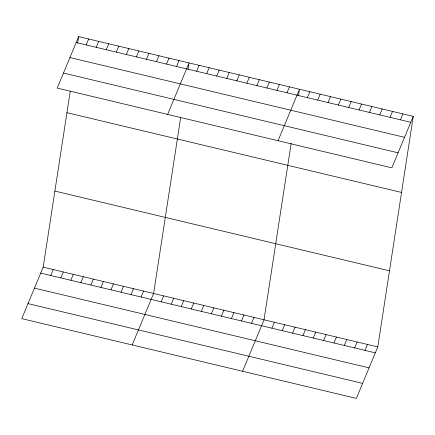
<?xml version="1.0" encoding="UTF-8"?>
<svg xmlns="http://www.w3.org/2000/svg" width="435" height="435" viewBox="0 0 435 435"><rect width="100%" height="100%" fill="white"/><g stroke="black" fill="none" stroke-linecap="round" stroke-linejoin="round"><path stroke-width="0.65" d="M413.25 116.362L391.821 167.839L57.208 88.087L78.637 36.611L413.25 116.362L377.792 346.912L356.363 398.389L21.75 318.637L43.179 267.161L70.236 91.23M77.637 43.114L78.637 36.611M180.655 117.548L153.599 293.484L132.175 344.96M188.056 69.431L189.056 62.928L167.633 114.405M291.178 143.218L264.023 319.801L242.594 371.278M298.481 95.749L299.481 89.246L278.052 140.722M86.206 44.935L88.675 39.003M96.244 47.328L98.712 41.396M106.281 49.72L108.75 43.788M116.319 52.113L118.788 46.181M126.357 54.505L128.825 48.573M136.394 56.898L138.863 50.966M50.748 275.485L53.217 269.553M146.437 59.291L148.906 53.358M60.786 277.878L63.254 271.946M156.475 61.683L158.944 55.751M70.823 280.271L73.292 274.338M166.513 64.075L168.981 58.143M80.861 282.663L83.33 276.731M176.55 66.468L179.019 60.536M90.899 285.055L93.367 279.123M100.942 287.448L103.41 281.516M196.625 71.253L199.094 65.321M110.979 289.84L113.448 283.908M206.663 73.645L209.137 67.713M121.017 292.233L123.486 286.301M216.706 76.038L219.175 70.106M131.055 294.625L133.523 288.693M226.744 78.43L229.212 72.498M141.092 297.018L143.561 291.091M236.781 80.823L239.25 74.891M246.819 83.215L249.288 77.283M161.167 301.803L163.642 295.876M256.857 85.608L259.325 79.676M171.211 304.195L173.679 298.269M266.894 88L269.363 82.068M181.248 306.593L183.717 300.661M276.937 90.393L279.406 84.461M191.286 308.986L193.754 303.054M286.975 92.785L289.444 86.853M201.323 311.378L203.792 305.446M211.361 313.771L213.83 307.839M307.355 97.641L309.823 91.709M221.399 316.163L223.867 310.231M317.697 100.104L320.165 94.177M231.442 318.556L233.91 312.624M328.039 102.573L330.508 96.641M241.479 320.948L243.948 315.016M338.381 105.036L340.85 99.104M251.517 323.341L253.986 317.409M348.723 107.499L351.192 101.572M359.065 109.968L361.539 104.036M271.897 328.197L274.365 322.264M369.407 112.431L371.881 106.499M282.239 330.66L284.707 324.728M379.755 114.9L382.224 108.968M292.581 333.128L295.05 327.196M390.097 117.363L392.566 111.431M302.923 335.592L305.392 329.659M400.439 119.826L402.908 113.894M313.265 338.055L315.739 332.122M323.613 340.523L326.081 334.591M333.955 342.987L336.424 337.054M344.297 345.45L346.766 339.517M354.639 347.918L357.108 341.986M364.981 350.382L367.45 344.449M76.163 42.543L410.781 122.295M69.91 57.572L404.523 137.324M63.461 73.053L398.079 152.81M66.936 112.692L401.548 192.444M54.881 191.079L389.494 270.831M43.179 267.161L377.792 346.912M40.711 273.093L375.323 352.845M34.452 288.122L369.065 367.874M28.009 303.608L362.621 383.36"/></g></svg>
